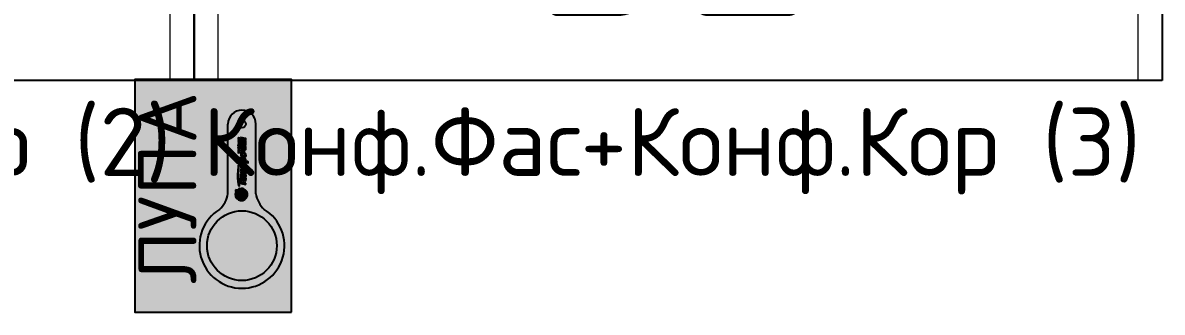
# Model space of a CAD drawing. Extents: x 2032930 to 2119419, y 2254097 to 2318481.
# Drawn here: x 2087953 to 2089425, y 2294540 to 2294914 of the extents above; entities that cross this region are included whole.
import ezdxf
from ezdxf.enums import TextEntityAlignment as Align

# ---------------------------------------------------------------- set-up
doc = ezdxf.new("R2010")
doc.units = 0
doc.header["$LTSCALE"] = 50
doc.layers.get('0').update_dxf_attribs({"linetype": 'CONTINUOUS'})
for name, color, linetype in [('ТО_ТП', 6, 'CONTINUOUS'), ('ТО_ТП_JDA', 6, 'CONTINUOUS'), ('ТО_ТП_ТЕКСТ JDA', 7, 'CONTINUOUS'), ('ТОВАРНЫЕ ГРУППЫ JDA', 7, 'CONTINUOUS')]:
    doc.layers.add(name, color=color, linetype=linetype)
doc.styles.get("Standard").update_dxf_attribs({"font": 'isocpeur.ttf'})

# ---------------------------------------------------------------- blocks, each defined once
blk = doc.blocks.new('*U393')
at = {"layer": 'ТОВАРНЫЕ ГРУППЫ JDA', "insert": (0, 0), "char_height": 88, "width": 1239.187470745877, "attachment_point": 1}
blk.add_mtext('Конф.Фас+Конф.Кор (2)', dxfattribs=at)
blk = doc.blocks.new('*U394')
at = {"layer": 'ТОВАРНЫЕ ГРУППЫ JDA', "insert": (0, 0), "char_height": 88, "width": 1239.187470745877, "attachment_point": 1}
blk.add_mtext('Конф.Фас+Конф.Кор (3)', dxfattribs=at)
blk = doc.blocks.new('ЛУПА')
at = {"layer": 'ТО_ТП'}
h = blk.add_hatch(color=2, dxfattribs=at)
h.paths.add_polyline_path([(-202.2091644627508, 0), (-202.2091644627508, -300.4154220519122), (0, -300.4154220519122), (0, 0)])
edge = h.paths.add_edge_path(flags=16)
edge.add_arc((-63.88831451442093, -57.5520250396803), 18, 0, 180, ccw=False)
edge.add_line((-45.88831451442093, -57.5520250396803), (-45.88831451442093, -147.4479473382235))
edge.add_arc((-11.27689116029069, -141.9774024721701), 35.04108285611422, 188.9816441439667, 227.2648059419646)
edge.add_arc((-63.88831451442093, -214.5520250394475), 54.99999999987705, 121.6158226439311, 418.384177356339, ccw=False)
edge.add_arc((-116.499737868784, -141.9774024719372), 35.04108285645766, 312.7351940575188, 351.0183558555286)
edge.add_line((-81.88831451442093, -147.4479473382235), (-81.88831451442093, -57.5520250396803))
edge = h.paths.add_edge_path(flags=0)
edge.add_arc((-63.88831451442093, -57.5520250396803), 5, 90, 450)
edge = h.paths.add_edge_path(flags=0)
edge.add_arc((-63.88831451442093, -214.5520250394475), 45, 90, 450)
h = blk.add_hatch(color=1, dxfattribs=at)
h.paths.add_polyline_path([(-81.88831451442093, -57.5520250396803), (-81.88831451442093, -147.4479473382235, -0.1686129979368179), (-92.72047482407652, -167.7150040850975, 3.532063496501351), (-35.05615420499817, -167.7150040850975, -0.1686129979357781), (-45.88831451442093, -147.4479473382235), (-45.88831451442093, -57.5520250396803, 1)])
h.paths.add_polyline_path([(-63.88831451442093, -169.5520250394475, -1), (-63.88831451442093, -259.5520250394475, -1)], flags=16)
h.paths.add_polyline_path([(-63.88831451442093, -52.5520250396803, -1), (-63.88831451442093, -62.5520250396803, -1)], flags=16)
for color, points in [(62, [(-68.35393911880674, -80.2769482732017, 0.7543305248248445), (-68.13207119435071, -81.22272137120336), (-67.49063409357449, -81.2227213712035, 0.7543305248157236), (-67.26876616910275, -80.27694827320911, 0.9282670544194712), (-67.39823395704501, -80.47824438169074, -0.6380794196272976), (-67.49063409357449, -80.98272137118954), (-68.13207119434838, -80.9827213711894, -0.6380794196390399), (-68.2244713308697, -80.47824438168507, 0.9282670543472634)]), (62, [(-68.13996027739486, -76.48062760716347), (-67.12051556049788, -76.21987087182016, 0.7400395480354566), (-67.12951572929043, -75.91436568403893), (-68.13996027739545, -75.65591103981772), (-67.0991925554321, -75.38970024002482, 0.9618418314798913), (-67.15606930046866, -75.15652172731016), (-68.4927773108217, -75.49842905304307, 0.7358696282567022), (-68.50106784304371, -75.81127244851567), (-67.49632253471296, -76.06826932349067), (-68.49277731081122, -76.3231456203862, 0.7358696282763503), (-68.50106784304488, -76.63598901586097), (-67.15606930046576, -76.98001691967175, 0.9618418314785855), (-67.09919255543383, -76.74683840695579)]), (62, [(-68.61207119437285, -85.58775358873797, 0.4142135623730951), (-68.49207119436585, -85.70775358874496), (-67.1320711942867, -85.70775358874481, 0.4142135623730951), (-67.01207119427971, -85.58775358873783), (-67.01207119427971, -84.86775358869592, 1), (-67.25207119429368, -84.86775358869592), (-67.25207119429368, -85.40375358872726, -0.4142135623720295), (-67.31607119429741, -85.4677535887307), (-67.62807119431557, -85.46775358873084, -0.4142135623714968), (-67.69207119431928, -85.40375358872726), (-67.69207119431928, -84.86775358869606, 1), (-67.93207119433326, -84.86775358869606), (-67.93207119433326, -85.40375358872726, -0.4142135623725623), (-67.99607119433699, -85.46775358873084), (-68.30807119435515, -85.4677535887307, -0.4142135623709639), (-68.37207119435887, -85.40375358872726), (-68.37207119435887, -84.86775358869606, 1), (-68.61207119437285, -84.86775358869606)]), (62, [(-68.49207119436585, -89.94570513859333, 1), (-68.49207119436585, -90.18570513860729), (-67.1320711942867, -90.18570513860715, 1), (-67.13207119428786, -89.94570513859318), (-67.99758339613152, -89.4657051385651), (-67.1320711942867, -89.46570513856524, 1), (-67.1320711942867, -89.22570513855126), (-68.49207119436585, -89.22570513855142, 1), (-68.49207119436585, -89.46570513856538), (-67.62655899252277, -89.94570513859318)]), (62, [(-67.13207119428844, -91.46822124732206), (-68.4920711943676, -91.46822124732206, 1), (-68.4920711943676, -91.70822124733604), (-67.86115276428464, -91.70822124733604), (-67.86115276428464, -92.18822124736397), (-68.4920711943676, -92.18822124736397, 1), (-68.4920711943676, -92.42822124737795), (-67.13207119428844, -92.42822124737795, 1), (-67.13207119428844, -92.18822124736397), (-67.62115276427066, -92.18822124736397), (-67.62115276427066, -91.70822124733604), (-67.13207119428844, -91.70822124733604, 1)]), (62, [(-68.54821621773765, -94.44688618570028, 1), (-68.43592316483031, -94.65899528563575), (-67.81206969124382, -94.32871991726671), (-67.18821621765731, -94.65899528563604, 1), (-67.07592316475115, -94.44688618570056), (-68.43592316483031, -93.72688618565822, 1), (-68.54821621773765, -93.9389952855934), (-68.0685414787475, -94.19294073564684)]), (82, [(-71.33097773599556, -143.3706739891911, 0.1396821597074449), (-68.9100613026548, -150.0521880853632, 0.1023829864890439)]), (62, [(-71.33097773599556, -143.3706739891986, -0.1023829864890017), (-68.9100613026548, -150.0521880853632, 0.5314563503579949)])]:
    blk.add_hatch(color=color, dxfattribs=at).paths.add_polyline_path(points)
h = blk.add_hatch(color=62, dxfattribs=at)
h.paths.add_polyline_path([(-68.51842918426053, -78.37329031835506, 0.7378426290804346), (-68.51449644093898, -78.632554207509), (-67.15606930047038, -78.98001691978739, 0.9618418315024243), (-67.09919255543743, -78.74683840707159), (-67.33697842898138, -78.68601679794605), (-67.33697842897615, -78.3188217986177), (-67.09919255542907, -78.25800018949168, 0.9618418314718788), (-67.15606930047153, -78.02482167677852)])
h.paths.add_polyline_path([(-67.5769784289907, -78.38020974388738), (-67.57697842899478, -78.62462885267712), (-68.05476430255163, -78.50241929828276)], flags=16)
h = blk.add_hatch(color=62, dxfattribs=at)
h.paths.add_polyline_path([(-67.65207119431871, -82.98523747994636, 1), (-68.61207119437458, -82.98523747994636), (-68.61207119437458, -83.34523747996732, 0.4142135623731285), (-68.49207119436758, -83.4652374799743), (-67.13207119428844, -83.46523747997416, 1), (-67.13207119428844, -83.22523747996019), (-67.65207119431871, -83.22523747996048)])
h.paths.add_polyline_path([(-67.88671585527307, -82.9852374799464), (-67.88671585527248, -83.16659281901636, -0.4142135623757588), (-67.9507158552768, -83.23059281902009), (-68.3134265334165, -83.23059281902023, -0.4142135623730951), (-68.37742653342022, -83.1665928190165), (-68.37742653342022, -82.98523747994636, -1)], flags=16)
h = blk.add_hatch(color=62, dxfattribs=at)
h.paths.add_polyline_path([(-68.61207119437285, -87.83026969750848, 0.4142135623730951), (-68.49207119436585, -87.95026969751547), (-67.1320711942867, -87.95026969751532, 0.4142135623730951), (-67.01207119427971, -87.83026969750833), (-67.01207119427971, -87.2664743572376, 0.4142135623729423), (-67.28827585405787, -86.99026969745972), (-67.54446626803546, -86.99026969745988, 0.38371604688822), (-67.84278207627474, -87.26647435723716, 0.1697920497839311), (-68.08827585410444, -87.15071975673752), (-68.33586653459527, -87.15071975673766, 0.4142135623723252), (-68.61207119437285, -87.42692441651495)])
h.paths.add_polyline_path([(-67.68407119431882, -87.71026969750135), (-67.68407119431882, -87.390269697483, -0.3402469509963974), (-67.45983808703663, -87.2302696974737, -0.3574118915293276), (-67.25207119429368, -87.390269697483), (-67.25207119429368, -87.71026969750135)], flags=16)
h.paths.add_polyline_path([(-68.37207119435887, -87.7102696975015), (-68.37207119435887, -87.55026969749261, -0.3571602945767648), (-68.16407119435026, -87.39026969748286, -0.3249358519015124), (-67.9240711943328, -87.55026969749218), (-67.9240711943328, -87.71026969750135)], flags=16)
at = {"layer": 'ТО_ТП', "true_color": 0xf5fef1}
h = blk.add_hatch(color=7, dxfattribs=at)
h.paths.add_polyline_path([(-61.44615948955177, -81.90460633319366), (-60.29416174080803, -81.95397766528274), (-59.37256354181329, -81.78940655831917), (-58.86239311022684, -81.37797879091086), (-58.63199356047844, -80.67032303096842), (-58.8788502209232, -79.83101038545514), (-59.2079924348503, -79.287925732476), (-59.89919108409667, -78.81066952228196), (-60.83724639378721, -77.93844265537612), (-60.93598905796534, -77.57742639985923), (-59.0927926599758, -77.90552843398356), (-58.84593599953106, -77.87261421259055), (-58.86239311022684, -76.40533467255969), (-59.37256354181329, -76.22430645489979), (-65.33003761388827, -74.97356604197817), (-65.51106583154818, -75.02293737406725), (-65.49460872085125, -76.47283952739105), (-65.14085638280318, -76.75261040922894), (-65.48566638895252, -77.10715067261947), (-65.59335138502938, -78.6954697474076), (-65.46169449945853, -79.25501151108298), (-64.86923851439029, -79.89683882824016), (-64.04638297957308, -80.55512325609382), (-63.10832766988256, -81.18049346255471), (-62.31838635645748, -81.60837834065954)])
h.paths.add_polyline_path([(-61.98924414253095, -80.19047013271395), (-62.96021367361519, -79.63352505709915), (-63.76661209773562, -79.13981173620866), (-64.42489652558929, -78.44861308696272), (-64.3755251935008, -77.04975867777364), (-64.16158275444819, -76.98393023498852), (-63.30581299823822, -77.26370111682596), (-62.12090102810235, -77.88907132328694), (-61.21575993980333, -78.67901263671155), (-60.67267528682423, -79.10689751481624), (-60.47051592275961, -80.04676368597652), (-60.95244616866228, -80.25629857549923)], flags=16)
for points in [[(-59.15862110276124, -88.08020930376703), (-58.82947888883412, -87.98146663958906), (-58.81302177813777, -86.64844067318539), (-59.05987843858311, -86.20409868438438), (-59.80044841991851, -86.18764157368801), (-61.14993149701741, -86.08889890951002), (-61.97278703183518, -85.75975669558333), (-61.31450260398153, -85.15084359981861), (-58.96113577440497, -84.49255917196524), (-58.79656466744142, -84.14695984734222), (-58.81302177813777, -82.53416299910094), (-59.19153532415396, -82.32022056004863), (-59.78399130922161, -82.48479166701188), (-60.34353307289772, -82.83039099163524), (-61.80821592487209, -83.5545038622738), (-62.53723705659519, -83.98797588654244), (-63.25644166614919, -83.30764720182897), (-64.16158275444816, -82.13919234238902), (-64.91860984647937, -81.51382213592808), (-65.31358050319191, -80.97073748294889), (-65.42878027806583, -80.9542803722524), (-65.52752294224396, -81.29987969687572), (-65.52752294224396, -82.30376344935226), (-65.51106583154818, -82.84684810233142), (-65.41232316737005, -83.06079054138375), (-64.81986718230128, -83.55450386227375), (-64.16158275444819, -84.06467429386043), (-63.00283690173691, -85.24411203679833), (-63.07541344848927, -85.47998581374543), (-63.43746988380909, -85.44707159235288), (-64.30969675071475, -85.24958626399678), (-64.9350669571763, -85.16730071051498), (-65.46169449945855, -85.01918671424806), (-65.59335138502938, -85.16730071051497), (-65.57689427433303, -86.54969800900724), (-65.46169449945853, -86.8294688908453)], [(-62.05507258531696, -93.93471480599182), (-61.47907371094509, -93.93471480599183), (-60.93598905796534, -93.65494392415391), (-60.70558950821695, -93.35871593161995), (-60.62330395473516, -92.73334572515915), (-60.73850372960965, -92.24418453287711), (-61.27465185621114, -91.38337169486664), (-61.9574416623119, -90.61793575968872), (-62.40737971388444, -90.18704569583481), (-59.2079924348503, -90.69721612742141), (-58.9446786637092, -90.63138768463584), (-58.96113577440497, -88.91984817221673), (-59.1750782134576, -88.62362017968263), (-65.33003761388828, -87.73493620208042), (-65.57689427433303, -87.91596441973991), (-65.4781516101549, -89.49584704658845), (-65.0667238427464, -89.59458971076653), (-64.06284009027004, -89.87436059260435), (-63.35518433032732, -90.5161879097615), (-62.56185478823008, -91.45375918678545), (-62.68044279177731, -92.04669920452099), (-63.12478478057894, -92.16189897939533), (-63.79952631912892, -92.04669920452099), (-64.54009630046377, -91.83275676546864), (-65.3958660566731, -91.70109987989781), (-65.57689427433303, -91.88212809755773), (-65.52752294224396, -93.14477349256761), (-65.4781516101549, -93.29288748883467)], [(-67.93568916234653, -137.72180715487), (-66.85680903484696, -137.7218071548698), (-66.95929157282458, -137.0955249783432), (-67.25551956535783, -135.1206716947815), (-67.33780511883903, -133.8534741711633), (-58.66490778186941, -135.6637563477605), (-58.66490778186999, -133.7128158825042), (-67.55174755789166, -132.0925633266549), (-67.93914007280779, -129.55299017332), (-59.70170575571945, -131.0557653527848), (-58.63199356047669, -131.2474928929427), (-58.66490778186999, -129.3935971724555), (-68.0833589904249, -127.8204053222356), (-68.1947331085091, -126.0857179224939), (-68.11128932156834, -121.3296129312384), (-68.02900376808655, -117.8900767957156), (-67.73277577555214, -113.6276851253636), (-67.39200920840842, -110.6096237512794), (-68.54400695715216, -110.4615097550122), (-68.73811676818994, -111.9900617242951), (-69.36202973448904, -118.1204763454619), (-69.54305795214896, -122.7942957832209), (-69.54305795214896, -126.8592021252206), (-69.13163018474123, -131.5330215629793), (-68.29231753922767, -136.3220407756141)], [(-68.26418836606614, -108.2851429354362), (-68.4040976616106, -109.3733263452243), (-67.29702470487801, -109.5156642968043), (-67.2020402013464, -108.4217048423289)], [(-68.12427907052154, -107.1969595256484), (-67.10705569781364, -107.3277453878539), (-67.01207119428146, -106.2337859333781), (-67.9843697749777, -106.1087761158601)], [(-65.46169449945853, -120.9713784540392), (-59.15862110276124, -122.3537757525315), (-58.71427911395964, -122.2714901990497), (-58.68136489256693, -120.7409789042902), (-58.99404999579769, -120.4612080224526), (-60.16250485523778, -120.378922468971), (-61.6271877072117, -119.835837815992), (-62.68044279177732, -119.276296052316), (-63.42101277311274, -118.4369834068031), (-63.71724076564657, -117.509441643106), (-61.74238748208562, -117.7094535111176), (-59.04342132788617, -118.6015545137663), (-58.74719333535293, -118.4698976281958), (-58.78010755674507, -117.3238434441538), (-59.19153532415396, -117.0769867837089), (-61.57781637512264, -116.4136459330315), (-62.77918545595546, -115.6287610424309), (-63.71462767719175, -114.3227057327183), (-63.66525634510268, -113.9112779653101), (-62.8588579209824, -113.9112779653101), (-58.99404999579769, -114.5860195038597), (-58.78010755674507, -114.4708197289855), (-58.81302177813777, -113.3576797663364), (-59.35610643111693, -113.1272802165878), (-64.4907249683747, -112.2056820175926), (-65.42878027806583, -112.5841955636087), (-65.49460872085125, -113.5821357513832), (-64.85278140369455, -114.4049912862), (-63.18611147390739, -116.3376090479911), (-65.08318095344293, -116.1718456954105), (-65.44523738876218, -116.4351594665517), (-65.49460872085125, -117.4061289976355), (-65.31358050319191, -117.7128705361643), (-64.8692385143903, -118.2724122998396), (-64.01346875818098, -119.1940104988347), (-63.47038410520123, -119.5725240448503), (-63.50329832659452, -119.7864664839026), (-65.4781516101549, -119.2433818309236)]]:
    blk.add_hatch(color=7, dxfattribs=at).paths.add_polyline_path(points)
h = blk.add_hatch(color=7, dxfattribs=at)
h.paths.add_polyline_path([(-65.44523738876218, -105.9822719284084), (-56.11405562393833, -107.8090112157019), (-55.88365607418993, -107.6773543301312), (-55.90011318488629, -106.3936996958169), (-56.17988406672376, -106.0645574818898), (-57.34833892616386, -105.8999863749267), (-57.85850935775031, -105.6037583823924), (-58.73073622465599, -105.6202154930886), (-58.66490778187115, -104.599874629916), (-58.63199356047844, -103.7441048737062), (-59.38902065250964, -102.5098215714809), (-60.47518995846798, -101.4071951548262), (-61.594273485819, -100.8147391697581), (-62.8779281201336, -100.4691398451348), (-64.22741119723301, -100.2551974060824), (-65.16546650692472, -100.5349682879203), (-65.54398005294031, -100.8805676125434), (-65.49460872085125, -101.7527944794494), (-65.3629518352804, -102.6579355677481), (-64.81986718230124, -103.3985055490831), (-63.91472609400284, -103.9251330913659), (-63.33872721963097, -104.4188464122561), (-63.30581299823825, -104.7315315154866), (-65.41232316737005, -104.3036466373817)])
h.paths.add_polyline_path([(-62.99312789500748, -103.6618193202246), (-63.42101277311274, -103.3820484383867), (-63.86535476191377, -102.9706206709782), (-63.79952631912893, -102.3287933538211), (-63.58558388007631, -102.0325653612871), (-61.77530170347891, -102.3617075752138), (-61.23221705049974, -102.6908497891405), (-60.14604774454143, -103.5959908774392), (-59.98147663757787, -104.3859321908637), (-60.06376219105965, -105.4062730540363), (-60.49164706916432, -105.3733588326437)], flags=16)
h = blk.add_hatch(color=7, dxfattribs=at)
h.paths.add_polyline_path([(-61.89050147835282, -100.3509682397572), (-60.11313352314873, -100.4167966825426), (-59.52067753808049, -100.1041115793122), (-58.84593599953106, -99.39645581936958), (-58.54970800699666, -98.47485762037482), (-58.64845067117479, -96.66457544377758), (-59.61942020225862, -95.51257769503383), (-61.26513127189247, -94.50869394255699), (-62.25255791367263, -94.16309461793396), (-63.86535476191378, -94.04789484305962), (-64.6717531860346, -94.37703705698644), (-65.31358050319191, -95.11760703832158), (-65.4781516101549, -95.72652013408631), (-65.4781516101549, -97.07600321118618), (-65.28066628179863, -98.16217251714436), (-64.73758162882004, -98.67234294873094), (-64.45781074698199, -99.08377071613911), (-62.77918545595546, -100.1863971327939)])
h.paths.add_polyline_path([(-62.66398568108154, -98.45840050967847), (-63.84522129271733, -97.79157395472252), (-64.17803986514453, -97.38868831441607), (-64.30969675071479, -96.74686099725892), (-63.9640974260919, -95.9733767945312), (-63.04249922709656, -95.94046257313863), (-61.97278703183517, -96.0721194587092), (-61.13347438632161, -96.40126167263588), (-60.2777046301117, -96.58228989029578), (-60.03084796966694, -97.35577409302364), (-59.98147663757787, -98.35965784550048), (-60.31061885150441, -98.59005739524916), (-61.64364481790809, -98.63942872733794)], flags=16)
h = blk.add_hatch(color=7, dxfattribs=at)
h.paths.add_polyline_path([(-62.43358613133256, -112.0364856977308), (-61.41324526815969, -112.2460688999564), (-60.50810417986068, -112.3283544534381), (-59.89919108409666, -112.2296117892599), (-59.24090665624244, -111.9150763820938), (-58.82947888883413, -111.4710556009594), (-58.6484506711748, -110.0722011917707), (-58.68136489256693, -108.9531176644197), (-58.86239311022684, -108.1796334616917), (-59.29027798833151, -107.6694630301051), (-60.09667641245178, -107.406149258964), (-60.31061885150441, -107.6530059194089), (-60.31061885150441, -107.9656910226394), (-60.08021930175601, -108.5581470077077), (-60.01439085897059, -109.1999743248649), (-60.01439085897059, -110.2471819543546), (-60.75851913450983, -110.9913102298943), (-61.7357136307445, -110.9641659383325), (-61.61073059651594, -110.214267732962), (-61.61073059651594, -109.2987169890429), (-61.79175881417527, -108.7227181146709), (-61.92341569974612, -108.1302621296029), (-62.48295746342104, -107.5542632552308), (-62.96021367361537, -107.1757497092153), (-63.6678694335575, -106.8301503845918), (-64.29323964001844, -106.6984934990213), (-64.85278140369452, -106.8630646059848), (-65.33003761388828, -107.0770070450373), (-65.49460872085125, -107.5378061445346), (-65.56043716363668, -108.0644336868174), (-65.52752294224396, -108.7391752253674), (-65.49460872085125, -109.2987169890429), (-65.37940894597676, -109.7759731992365), (-65.0502667320506, -110.2532294094297), (-64.68821029673099, -110.7798569517134), (-64.22741119723301, -111.2735702726035), (-63.45392699450488, -111.6191695972264)])
h.paths.add_polyline_path([(-64.16158275444818, -109.6443163136659), (-64.34261097210751, -108.9695747751162), (-64.19449697584031, -108.4100330114404), (-63.8159834298247, -108.196090572388), (-62.9587033691528, -108.6938660914879), (-62.77918545595545, -109.6114020922734), (-62.76272834525967, -110.2800961757473), (-62.82855678804452, -110.6915239431558), (-63.68432654425444, -110.3788388399255)], flags=16)
h = blk.add_hatch(color=7, dxfattribs=at)
h.paths.add_polyline_path([(-65.3629518352804, -125.8262261094591), (-64.90215273578302, -126.6984529763649), (-64.35906808280444, -127.3073660721295), (-63.73369787634292, -127.7517080609305), (-62.94375656291901, -127.7517080609305), (-62.46650035272528, -127.6035940646632), (-62.10444391740545, -127.142794965166), (-61.85758725696069, -126.4845105373125), (-59.37256354181329, -128.8214202561925), (-58.9446786637092, -128.9695342524594), (-58.66490778187116, -128.7391347027107), (-58.61553644978208, -127.6694225074488), (-58.78010755674507, -127.3731945149145), (-61.57781637512264, -125.2337701243907), (-61.8082159248722, -124.8223423569821), (-61.594273485819, -124.624857028626), (-59.48776331668778, -125.1843987923019), (-58.91176444231591, -125.2502272350869), (-58.68136489256693, -125.1514845709089), (-58.66490778187115, -123.5880590547569), (-58.79656466744142, -123.3741166157044), (-65.42878027806583, -122.3866899739241), (-65.46169449945853, -124.9869134639458)])
h.paths.add_polyline_path([(-64.34261097210751, -125.3654270099613), (-64.30969675071479, -124.3121719253955), (-64.30969675071479, -124.1640579291288), (-62.56524301690341, -124.4602859216629), (-62.58170012759918, -125.7110263345847), (-62.87792812013359, -126.171825434082), (-63.7007836549508, -126.0566256592076)], flags=16)
h = blk.add_hatch(color=7, dxfattribs=at)
h.paths.add_polyline_path([(-71.76730017362513, -145.2831314023194, 10.87382006872914), (-70.15381026971912, -142.9022749533666, -0.05710964324362305), (-69.16101462671185, -143.5451251927485, -0.8140006870916848), (-58.31721453612962, -150.8296341138596, 0.1014643625246184), (-59.24928786553094, -146.8962779482864, 0.1702850195627818), (-61.28700040594326, -144.808821499044, 0.1005074144672512), (-62.23992052644434, -144.4713441610739, 0.06194850227914325), (-63.36452887170366, -144.4750428919004, 0.137498840510273), (-64.614613324331, -145.0946640667363, 0.1715741327951714), (-65.56870253267523, -146.8255883105494, 0.1072389763015037), (-65.32299631932577, -149.2514574981261, -0.4149095950630466), (-65.41794665655121, -149.4015836801747), (-66.4630592911574, -149.2496174741487, 0.3232281245984274), (-66.6336222856684, -149.3415332074175), (-67.60585147641368, -150.8782248064307, 0.5598827231635778), (-67.55946590186272, -151.0361575497944), (-63.43706470296893, -151.8384318664322, 0.6675029346326135), (-63.28950253962365, -151.6084385556588, -0.06001301420662566), (-63.91919679855404, -149.94127410195, -0.175401612345865), (-63.63698639303038, -148.1286520534146, -0.1846378475536078), (-62.96493411296048, -147.5062402278606, -0.2561324745579007), (-61.68536730099877, -147.6574228525172, -0.1844131885589555), (-60.48488834415446, -149.210019867378, -0.1202650861244934), (-60.42013447985286, -152.1783175423712, 0.3823767515426836), (-60.28533613224049, -152.3314462480167), (-59.39582591183251, -152.6127431309604, -0.745905307821581), (-71.11425298927469, -147.4941433058314, 0.07564051440422523), (-68.92162004156795, -151.3562454663096, 0.6549657993456718), (-72.08782742473996, -142.3746199947994, 0.04967610491222686)])
h.paths.add_polyline_path([(-71.33097773598158, -143.3706739892009, -0.5314563503568764), (-68.91006130265131, -150.0521880853553, -0.1396821597072002)], flags=16)
at = {"layer": 'ТО_ТП'}
h = blk.add_hatch(color=1, dxfattribs=at)
edge = h.paths.add_edge_path(flags=16)
edge.add_arc((-67.33687740630587, -143.7700503411966), 0.5609852710581343, 90, 450)
edge = h.paths.add_edge_path()
edge.add_arc((-64.49397091589636, -148.3110670942554), 6.670494674850524, 172.96542638026, 319.8432376095085)
edge.add_arc((-57.32630815395503, -142.2197706688562), 14.76233143834487, 200.9336061268995, 218.2361864349368)
edge.add_arc((-72.46233968833054, -147.5555325471581), 5.194431086343055, 312.9717454211574, 445.8654555308303)
edge.add_arc((-64.49397091589636, -148.3110670942554), 6.670494674850524, 337.8168642499261, 494.3993162345068)
edge.add_arc((-68.37494945985847, -151.1358664298698), 10.06239583932827, 361.7439712291594, 384.9185796609078)
edge.add_arc((-63.24392924160464, -148.7574221247138), 4.406928337161509, 384.9812918869309, 423.636957155921)
edge.add_arc((-62.59441465821758, -146.9864121378449), 2.539927758271817, 419.0196107136991, 441.9771168951318)
edge.add_arc((-62.78735534639156, -148.9942573456753), 4.55592236078829, 443.0987242212741, 457.2781552509315)
edge.add_arc((-62.88427694187442, -147.0147821781591), 2.584747097545832, 100.70791123759, 132.0239564711456)
edge.add_arc((-62.64378041751159, -147.3094015973933), 2.964666031159122, 131.6649898966444, 170.6077111366486)
edge.add_arc((-59.85559834797285, -147.4723095936251), 5.749591971893543, 173.5416314707027, 198.0254243906317)
edge.add_arc((-65.44535645413504, -149.2791580791852), 0.1254564656809087, 282.6198040358448, 372.755928409382)
edge.add_line((-66.45866461511004, -149.2502564887617), (-65.41794665654714, -149.4015836801755))
edge.add_arc((-66.48467622753408, -149.4137141812379), 0.1655144139215828, 440.9581311145103, 514.1446376894123)
edge.add_line((-67.60585147637875, -150.8782248063726), (-66.63362228566723, -149.3415332074133))
edge.add_arc((-67.53424418514537, -150.9429716151736), 0.09653886991985808, 137.8803351374146, 254.8551783161098)
edge.add_line((-67.55946590177425, -151.0361575498119), (-63.43706470309525, -151.8384318664079))
edge.add_arc((-63.41104275688704, -151.692793270446), 0.147945065206164, 259.8695890350171, 394.7624946256495)
edge.add_arc((-56.68435040003562, -148.1611466843661), 7.450627895218344, 193.8229919843247, 207.5604853688491)
edge.add_arc((-61.27404475088057, -149.4248226604478), 2.695097669240771, 151.2534214747145, 191.0477051215616)
edge.add_arc((-62.48694364141673, -148.6963846462483), 1.28254381114527, 111.88157486621, 153.7261896943)
edge.add_arc((-62.46303293325648, -148.7488275564458), 1.340122406106899, 414.5287426725089, 471.994581400685)
edge.add_arc((-63.11832832106157, -150.0058063183185), 2.751051105934837, 376.8139762214374, 418.6088594106461)
edge.add_arc((-66.53358869942022, -150.8268283288715), 6.261057865003962, 347.5342266009612, 374.9652092080835)
edge.add_arc((-60.26725713965076, -152.1796359408926), 0.1528830249652313, 179.505899316941, 263.2086671746376)
edge.add_line((-60.28533613224224, -152.3314462480167), (-59.39582591183427, -152.6127431309604))
h = blk.add_hatch(color=1, dxfattribs=at)
h.paths.add_polyline_path([(-67.54581012646378, -151.0388151460204, -0.6082411680307636), (-67.60585147637758, -150.8782248063726), (-66.63362228566606, -149.3415332074133, -0.3306530655898451), (-66.45866461510887, -149.2502564887617), (-65.4179466565454, -149.4015836801755, 0.4149095948996059), (-65.32299631930888, -149.2514574981843, -0.1072389763061933), (-65.5687025326636, -146.8255883105093, -0.1715741328108867), (-64.61461332416162, -145.0946640665858, -0.1374988404909168), (-63.36452887167572, -144.4750428919014, -0.06194850228811249), (-62.23992052625807, -144.4713441610971, -0.100507414456867), (-61.28700040586642, -144.8088214990881, -0.1702850199941772), (-59.24928786237201, -146.8962779550662, -0.101464362336813), (-58.31721453612496, -150.8296341138572, 0.8140006870912707), (-69.16101462670429, -143.5451251927487, -0.4534486311540493), (-68.92162004156505, -151.356245466309, -0.07564051440433955), (-71.11425298927935, -147.4941433058243, 0.7459053078218022), (-59.39582591183251, -152.6127431309604), (-60.28533613224049, -152.3314462480167, -0.382376751535655), (-60.42013447985578, -152.1783175423721, 0.120265086125997), (-60.48488834416261, -149.2100198673498, 0.1844131885465103), (-61.68536730092485, -147.6574228525715, 0.2561324745608564), (-62.9649341128883, -147.5062402278277, 0.184637847573627), (-63.63698639304086, -148.1286520534314, 0.1754016123355465), (-63.91919679856336, -149.9412741018628, 0.06001301420990026), (-63.28950253961317, -151.6084385556674, -0.6786927469365975), (-63.44153782482667, -151.8375613371958)])
h.paths.add_polyline_path([(-67.33687740630471, -144.331035612251, -1), (-67.33687740630471, -143.2090650701348, -1)], flags=16)
h.paths.add_polyline_path([(-66.97377511382803, -143.493566520325), (-67.29032632576943, -143.7937836714181), (-67.29032632577699, -143.5725961656906, 0.4561149821796093), (-67.7484450380801, -143.5754148071074), (-67.7484450380801, -143.9604103399778), (-66.92208872653195, -143.9604103399778, -3.609592920505249)], flags=0)
h.paths.add_polyline_path([(-66.88971397014917, -143.8613270598483), (-67.2177217998862, -143.8613270598483), (-66.92135593283572, -143.5812952536164, -0.1582385216500455)], flags=0)
h.paths.add_polyline_path([(-67.37624859818142, -143.8613270598557), (-67.66781507961686, -143.8613270598557), (-67.66781507960928, -143.633297285795, -0.406433793227474), (-67.37624859818142, -143.6226668104893)], flags=0)
h = blk.add_hatch(color=255, dxfattribs=at)
h.paths.add_polyline_path([(-67.33687740630471, -144.331035612251, 1), (-67.33687740630471, -143.2090650701348, 1)])
h.paths.add_polyline_path([(-67.66781507961686, -143.8613270598557), (-67.66781507960928, -143.633297285795, -0.406433793227474), (-67.37624859818142, -143.6226668104893), (-67.37624859818142, -143.8613270598557)], flags=16)
h.paths.add_polyline_path([(-66.92208872653195, -143.9604103399778, -3.609592920505249), (-66.97377511382803, -143.493566520325), (-67.29032632576943, -143.7937836714181), (-67.29032632577699, -143.5725961656906, 0.4561149821796093), (-67.7484450380801, -143.5754148071074), (-67.7484450380801, -143.9604103399778)], flags=16)
h.paths.add_polyline_path([(-67.2177217998862, -143.8613270598483), (-66.92135593283572, -143.5812952536164, -0.1582385216500895), (-66.88971397014917, -143.8613270598483)], flags=16)
at = {"layer": 'ТО_ТП', "true_color": 0xf0ffff}
blk.add_hatch(color=7, dxfattribs=at).paths.add_polyline_path([(-63.88831451442093, -169.5520250394475, 1), (-63.88831451442093, -259.5520250394475, 1)])
at = {"color": 5}
blk.add_lwpolyline([(0, -300.4154220519122), (0, 0), (-202.2091644627508, 0), (-202.2091644627508, -300.4154220519122)], close=True, dxfattribs=at)
at = {"layer": 'ТО_ТП'}
for p, q in [((-81.88831451442093, -147.447943104431), (-81.88831451442093, -57.55202503944747)), ((-45.88831451442093, -147.447943104431), (-45.88831451442093, -57.55202503944747))]:
    blk.add_line(p, q, dxfattribs=at)
at = {"layer": 'ТО_ТП', "color": 62}
for p, q in [((-68.61207119437458, -82.98523747994636), (-68.61207119437458, -83.34523747996732)), ((-68.61207119437458, -85.58775358873797), (-68.61207119437458, -84.86775358869606)), ((-68.61207119437458, -87.83026969750848), (-68.61207119437401, -87.42692441651495)), ((-68.51842918425857, -78.37329031835455), (-67.15606930046924, -78.02482167677793)), ((-68.51449644093925, -78.63255420750895), (-67.15606930048496, -78.98001691978365)), ((-68.50106784304546, -75.81127244851567), (-67.49632253471412, -76.06826932349067)), ((-68.50106784304546, -76.63598901586111), (-67.15606930048496, -76.98001691966724)), ((-68.49277731082344, -75.49842905304337), (-67.15606930046924, -75.15652172731002)), ((-68.49277731081645, -76.32314562038721), (-67.49632253471412, -76.06826932349067)), ((-68.4920711943676, -83.4652374799743), (-67.13207119428844, -83.46523747997416)), ((-68.4920711943676, -85.70775358874496), (-67.13207119428844, -85.70775358874481)), ((-68.4920711943676, -87.95026969751547), (-67.13207119428844, -87.95026969751532)), ((-68.37742653342022, -82.98523747994636), (-68.37742653342022, -83.1665928190165)), ((-68.37207119436061, -84.86775358869606), (-68.37207119436003, -85.40375358872726)), ((-68.37207119436003, -87.7102696975015), (-68.37207119436003, -87.55026969749261)), ((-68.37207119436003, -87.71026969750135), (-67.92407119433396, -87.71026969750135)), ((-68.33586653459642, -87.15071975673766), (-68.0882758541056, -87.15071975673752)), ((-68.3134265334165, -83.23059281902023), (-67.9507158552768, -83.23059281902009)), ((-68.3080711943569, -85.4677535887307), (-67.99607119433873, -85.46775358873084)), ((-68.1399602773966, -75.65591103981772), (-67.09919255543035, -75.3897002400241)), ((-68.1399602773966, -75.65591103981772), (-67.1295157292881, -75.91436568403995)), ((-68.1399602773966, -76.48062760716347), (-67.12051556049904, -76.21987087182016)), ((-68.1399602773966, -76.48062760716347), (-67.09919255543733, -76.7468384069552)), ((-68.13207119434955, -80.9827213711894), (-67.49063409357623, -80.98272137118954)), ((-68.13207119434955, -81.22272137120336), (-67.49063409357623, -81.2227213712035)), ((-68.05476430255163, -78.50241929828276), (-67.5769784289907, -78.38020974388752)), ((-68.05476430255163, -78.50241929828276), (-67.57697842899478, -78.62462885267712)), ((-67.93207119433501, -84.86775358869606), (-67.93207119433501, -85.40375358872726)), ((-67.92407119433396, -87.55026969749218), (-67.92407119433396, -87.7102696975015)), ((-67.88671585527307, -82.98523747994636), (-67.88671585527248, -83.16659281901636)), ((-67.69207119432103, -84.86775358869606), (-67.69207119432045, -85.40375358872726)), ((-67.68407119432057, -87.390269697483), (-67.68407119431998, -87.71026969750135)), ((-67.68407119431998, -87.71026969750135), (-67.25207119429484, -87.71026969750135)), ((-67.65207119431871, -82.98523747994636), (-67.65207119431871, -83.22523747996034)), ((-67.65207119431871, -83.22523747996048), (-67.13207119428844, -83.22523747996019)), ((-67.62807119431731, -85.46775358873084), (-67.31607119429916, -85.4677535887307)), ((-67.57697842899478, -78.62462885267712), (-67.5769784289907, -78.38020974388738)), ((-67.53586653455044, -86.99026969745988), (-67.28827585405904, -86.99026969745972)), ((-67.33697842897672, -78.31882179861785), (-67.09919255543035, -78.25800018949201)), ((-67.33697842898138, -78.68601679794621), (-67.33697842897615, -78.31882179861785)), ((-67.33697842898138, -78.68601679794605), (-67.09919255543733, -78.74683840707162)), ((-67.25207119429543, -84.86775358869592), (-67.25207119429543, -85.40375358872726)), ((-67.25207119429543, -87.71026969750135), (-67.25207119429543, -87.390269697483)), ((-67.01207119428145, -85.58775358873783), (-67.01207119428145, -84.86775358869592)), ((-67.01207119428145, -87.83026969750833), (-67.01207119428145, -87.2664743572376)), ((-68.06854147874925, -94.19294073564699), (-68.54872395329468, -94.44715498687728)), ((-68.06854147874867, -94.19294073564699), (-68.54821621773881, -93.9389952855934)), ((-68.4920711943676, -89.22570513855142), (-67.13207119428844, -89.22570513855126)), ((-68.4920711943676, -89.46570513856538), (-67.62655899252394, -89.94570513859333)), ((-68.4920711943676, -89.94570513859333), (-67.62655899252336, -89.94570513859318)), ((-68.4920711943676, -90.18570513860729), (-67.13207119428844, -90.18570513860715)), ((-68.4920711943676, -91.46822124732206), (-67.13207119428844, -91.46822124732206)), ((-68.4920711943676, -91.70822124733604), (-67.86115276428522, -91.70822124733604)), ((-68.4920711943676, -92.18822124736397), (-67.86115276428522, -92.18822124736397)), ((-68.4920711943676, -92.42822124737795), (-67.13207119428844, -92.42822124737795)), ((-67.07337404183811, -94.44823572136097), (-68.43592316483148, -93.72688618565822)), ((-67.81206969124557, -94.32871991726671), (-68.43592316483148, -94.65899528563575)), ((-67.99758339613268, -89.4657051385651), (-67.13207119428844, -89.46570513856524)), ((-67.99758339613268, -89.46570513856524), (-67.13207119428903, -89.94570513859318)), ((-67.86115276428464, -91.70822124733604), (-67.86115276428464, -92.18822124736397)), ((-67.18566709474544, -94.6603448212963), (-67.81206969124557, -94.32871991726671)), ((-67.62115276427066, -91.70822124733604), (-67.13207119428844, -91.70822124733604)), ((-67.62115276427066, -91.70822124733604), (-67.62115276427066, -92.18822124736397)), ((-67.62115276427066, -92.18822124736397), (-67.13207119428844, -92.18822124736397))]:
    blk.add_line(p, q, dxfattribs=at)
at = {"layer": 'ТО_ТП', "color": 1}
for p, q in [((-68.73811676819169, -111.9900617243008), (-69.3620297344902, -118.1204763454638)), ((-68.54400695715391, -110.4615097550122), (-68.73811676819169, -111.9900617243008)), ((-67.39200920841017, -110.6096237512794), (-68.54400695715391, -110.4615097550122)), ((-68.40409766161058, -109.373326345224), (-68.26418836606608, -108.2851429354359)), ((-68.40409766161, -109.3733263452243), (-67.29702470487798, -109.5156642968043)), ((-68.2641883660655, -108.2851429354363), (-67.20204020134639, -108.4217048423289)), ((-68.1242790705216, -107.1969595256487), (-67.98436977497768, -106.1087761158599)), ((-68.12427907052101, -107.1969595256484), (-67.10705569781364, -107.3277453878539)), ((-68.02900376808772, -117.8900767957151), (-67.7327757755533, -113.6276851253634)), ((-67.98436977497651, -106.1087761158602), (-67.01207119428146, -106.2337859333781)), ((-67.7327757755533, -113.6276851253634), (-67.39200920841017, -110.6096237512794)), ((-67.29702470487798, -109.515664296804), (-67.20204020134639, -108.4217048423288)), ((-67.10705569781364, -107.3277453878539), (-67.01207119428146, -106.2337859333781)), ((-69.3620297344902, -118.1204763454638), (-69.54305795215012, -122.7942957832238)), ((-69.54305795215012, -122.7942957832238), (-69.54305795215012, -126.8592021252195)), ((-69.54305795215012, -126.8592021252195), (-69.13163018474239, -131.5330215629794)), ((-69.13163018474239, -131.5330215629794), (-68.29231753922883, -136.322040775614)), ((-68.19473310851026, -126.0857179224916), (-68.11128932156892, -121.3296129312496)), ((-68.08335899042665, -127.8204053222355), (-68.19473310851026, -126.0857179224916)), ((-68.11128932156892, -121.3296129312496), (-68.02900376808772, -117.8900767957151)), ((-58.66490778187115, -129.3935971724556), (-68.08335899042723, -127.8204053222355)), ((-67.93914007280895, -129.55299017332), (-59.70170575574041, -131.0557653527857)), ((-67.5517475578934, -132.0925633266551), (-67.93914007280895, -129.5529901733197)), ((-58.66490778187115, -133.7128158825044), (-67.5517475578934, -132.0925633266551)), ((-59.70170575574041, -131.0557653527857), (-58.63199356047844, -131.2474928929427)), ((-58.63199356047844, -131.2474928929427), (-58.66490778187115, -129.3935971724556)), ((-68.29231753922883, -136.322040775614), (-67.93568916234828, -137.72180715487)), ((-67.9356891623477, -137.72180715487), (-66.85680903484813, -137.7218071548699)), ((-67.33780511884078, -133.8534741711633), (-58.66490778187116, -135.6637563477604)), ((-67.25551956535958, -135.120671694781), (-67.33780511884078, -133.8534741711633)), ((-66.95929157282575, -137.0955249783419), (-67.25551956535958, -135.120671694781)), ((-66.85680903484813, -137.7218071548699), (-66.95929157282575, -137.0955249783419)), ((-58.66490778187116, -135.6637563477604), (-58.66490778187115, -133.7128158825044)), ((-67.60585147637875, -150.8782248063726), (-66.63362228566723, -149.3415332074133)), ((-67.55946590177425, -151.0361575498119), (-63.43706470309525, -151.8384318664079)), ((-66.45866461511004, -149.2502564887617), (-65.41794665654714, -149.4015836801755)), ((-60.28533613224224, -152.3314462480167), (-59.39582591183426, -152.6127431309604))]:
    blk.add_line(p, q, dxfattribs=at)
at = {"layer": 'ТО_ТП', "color": 255}
for p, q in [((-67.74844503808127, -143.9604103399778), (-67.74844503808127, -143.5754148071074)), ((-67.74844503808127, -143.9604103399778), (-66.92208872653312, -143.9604103399778)), ((-67.6678150796186, -143.8613270598557), (-67.66781507961103, -143.633297285795)), ((-67.6678150796186, -143.8613270598557), (-67.37624859818257, -143.8613270598557)), ((-67.37624859818257, -143.8613270598557), (-67.37624859818257, -143.6226668104893)), ((-66.97377511382918, -143.493566520325), (-67.29032632577815, -143.7937836714255)), ((-67.2903263257706, -143.7937836714181), (-67.29032632577815, -143.5725961656906)), ((-66.92135593283689, -143.5812952536164), (-67.21772179988737, -143.8613270598483)), ((-67.21772179988737, -143.8613270598483), (-66.88971397015034, -143.8613270598483))]:
    blk.add_line(p, q, dxfattribs=at)
at = {"layer": 'ТО_ТП', "color": 1}
for points in [[(-65.51106583154818, -75.02293737406725), (-65.49460872085125, -76.47283952739105), (-65.14085638280318, -76.75261040922894), (-65.48566638895252, -77.10715067261945), (-65.59335138502938, -78.69546974740761), (-65.46169449945853, -79.25501151108298), (-64.8692385143903, -79.89683882824013), (-64.0463829795731, -80.5551232560938), (-63.10832766988256, -81.18049346255472), (-62.31838635645749, -81.60837834065954), (-61.44615948955179, -81.90460633319366), (-60.29416174080805, -81.95397766528272), (-59.37256354181329, -81.78940655831917), (-58.86239311022684, -81.37797879091084), (-58.63199356047844, -80.67032303096842), (-58.8788502209232, -79.83101038545516), (-59.20799243485031, -79.287925732476), (-59.89919108409667, -78.81066952228196), (-60.83724639378721, -77.93844265537612), (-60.93598905796534, -77.57742639985923), (-59.09279265997582, -77.90552843398356), (-58.84593599953106, -77.87261421259055), (-58.86239311022684, -76.40533467255969), (-59.37256354181329, -76.22430645489978), (-65.33003761388827, -74.97356604197819)], [(-65.46169449945853, -86.8294688908453), (-59.15862110276124, -88.08020930376703), (-58.82947888883412, -87.98146663958904), (-58.81302177813777, -86.64844067318539), (-59.05987843858311, -86.20409868438436), (-59.80044841991854, -86.18764157368801), (-61.14993149701739, -86.08889890951002), (-61.97278703183518, -85.75975669558335), (-61.31450260398152, -85.15084359981861), (-58.96113577440497, -84.49255917196525), (-58.79656466744142, -84.14695984734222), (-58.81302177813777, -82.53416299910094), (-59.19153532415395, -82.32022056004861), (-59.7839913092216, -82.48479166701188), (-60.3435330728977, -82.83039099163521), (-61.8082159248722, -83.55450386227385), (-62.41712902063562, -83.91656029759338), (-62.64752857038518, -83.88364607620052), (-63.25644166614919, -83.30764720182894), (-64.16158275444818, -82.139192342389), (-64.91860984647937, -81.51382213592805), (-65.31358050319191, -80.97073748294889), (-65.42878027806583, -80.95428037225238), (-65.52752294224396, -81.29987969687572), (-65.52752294224396, -82.30376344935226), (-65.51106583154818, -82.84684810233142), (-65.41232316737005, -83.06079054138375), (-64.81986718230124, -83.55450386227385), (-64.16158275444818, -84.06467429386043), (-63.23998455545283, -85.00272960355184), (-63.00958500570443, -85.26604337469296), (-63.07541344848927, -85.47998581374543), (-63.4374698838091, -85.44707159235287), (-64.30969675071479, -85.24958626399675), (-64.93506695717632, -85.16730071051497), (-65.46169449945853, -85.01918671424806), (-65.59335138502938, -85.16730071051497), (-65.57689427433303, -86.54969800900726)], [(-65.4781516101549, -93.29288748883468), (-62.05507258531696, -93.93471480599182), (-61.47907371094509, -93.93471480599182), (-60.93598905796534, -93.65494392415391), (-60.70558950821695, -93.35871593161995), (-60.62330395473516, -92.73334572515915), (-60.73850372960965, -92.24418453287711), (-61.27465185621113, -91.38337169486665), (-61.9574416623119, -90.61793575968869), (-62.40737971388444, -90.18704569583483), (-59.20799243485031, -90.69721612742141), (-58.9446786637092, -90.63138768463584), (-58.96113577440497, -88.91984817221673), (-59.1750782134576, -88.62362017968262), (-65.33003761388827, -87.73493620208042), (-65.57689427433303, -87.9159644197399), (-65.4781516101549, -89.49584704658845), (-65.06672384274658, -89.59458971076644), (-64.06284009027004, -89.87436059260435), (-63.35518433032732, -90.5161879097615), (-62.81209967734816, -91.15801522691865), (-62.59815723829553, -91.63527143711252), (-62.68044279177731, -92.04669920452099), (-63.12478478057892, -92.16189897939533), (-63.79952631912893, -92.04669920452099), (-64.54009630046377, -91.83275676546864), (-65.39586605667311, -91.70109987989781), (-65.57689427433303, -91.88212809755773), (-65.52752294224396, -93.14477349256762)], [(-64.3755251935008, -77.04975867777364), (-64.42489652558929, -78.44861308696272), (-63.76661209773563, -79.13981173620864), (-62.96021367361536, -79.63352505709904), (-61.98924414253095, -80.19047013271395), (-60.95244616866228, -80.25629857549923), (-60.5739326226461, -80.09172746853582), (-60.52456129055703, -79.79549947600171), (-60.67267528682423, -79.10689751481621), (-61.21575993980339, -78.6790126367114), (-62.12090102810238, -77.88907132328691), (-63.30581299823825, -77.26370111682597), (-64.16158275444818, -76.9839302349885)], [(-65.44523738876218, -105.9822719284084), (-56.11405562393833, -107.8090112157019), (-55.88365607418993, -107.6773543301312), (-55.90011318488629, -106.3936996958169), (-56.17988406672375, -106.0645574818898), (-57.34833892616385, -105.8999863749267), (-57.8585093577503, -105.6037583823924), (-58.73073622465599, -105.6202154930886), (-58.66490778187115, -104.599874629916), (-58.63199356047844, -103.7441048737062), (-59.38902065250964, -102.5098215714809), (-60.47518995846796, -101.4071951548262), (-61.594273485819, -100.8147391697581), (-62.87792812013359, -100.4691398451348), (-64.22741119723301, -100.2551974060824), (-65.16546650692472, -100.5349682879203), (-65.54398005294031, -100.8805676125434), (-65.49460872085125, -101.7527944794494), (-65.3629518352804, -102.6579355677481), (-64.81986718230124, -103.3985055490831), (-63.91472609400284, -103.9251330913659), (-63.33872721963097, -104.4188464122561), (-63.30581299823825, -104.7315315154866), (-65.41232316737005, -104.3036466373817)], [(-64.45781074698199, -99.08377071613911), (-62.77918545595545, -100.1863971327939), (-61.89050147835282, -100.3509682397572), (-60.11313352314872, -100.4167966825426), (-59.52067753808049, -100.1041115793122), (-58.84593599953106, -99.39645581936958), (-58.54970800699666, -98.47485762037482), (-58.6484506711748, -96.66457544377758), (-59.61942020225862, -95.51257769503383), (-61.26513127189246, -94.508693942557), (-62.25255791367265, -94.16309461793396), (-63.86535476191376, -94.04789484305962), (-64.67175318603462, -94.37703705698644), (-65.31358050319191, -95.11760703832158), (-65.4781516101549, -95.72652013408631), (-65.4781516101549, -97.07600321118618), (-65.28066628179863, -98.16217251714436), (-64.73758162882004, -98.67234294873094)], [(-63.68432654425444, -97.88240163530645), (-62.66398568108154, -98.45840050967847), (-61.64364481790806, -98.63942872733794), (-60.31061885150441, -98.59005739524916), (-59.98147663757787, -98.35965784550048), (-60.03084796966694, -97.35577409302364), (-60.27770463011169, -96.5822898902958), (-61.13347438632161, -96.40126167263588), (-61.97278703183518, -96.0721194587092), (-63.04249922709656, -95.94046257313865), (-63.9640974260919, -95.97337679453122), (-64.30969675071479, -96.74686099725892), (-64.17803986514453, -97.38868831441607), (-63.86535476191377, -97.7672018604321)], [(-62.99312789500749, -103.6618193202246), (-60.49164706916432, -105.3733588326437), (-60.06376219105965, -105.4062730540363), (-59.98147663757787, -104.3859321908637), (-60.14604774454143, -103.5959908774392), (-61.23221705049975, -102.6908497891405), (-61.77530170347891, -102.3617075752138), (-63.5855838800763, -102.0325653612871), (-63.79952631912893, -102.3287933538211), (-63.86535476191377, -102.9706206709782), (-63.42101277311274, -103.3820484383867)], [(-60.31061885150441, -107.9656910226394), (-60.08021930175601, -108.5581470077077), (-60.01439085897059, -109.1999743248649), (-60.01439085897059, -109.9674110725168), (-60.08021930175601, -110.31301039714), (-60.49164706916432, -110.7244381645486), (-60.88661772587628, -110.9877519356897), (-61.47907371094509, -110.9712948249935), (-61.70947326069407, -110.8067237180301), (-61.61073059651594, -110.214267732962), (-61.61073059651594, -109.2987169890429), (-61.79175881417527, -108.7227181146709), (-61.92341569974612, -108.1302621296029), (-62.48295746342104, -107.5542632552308), (-62.96021367361536, -107.1757497092153), (-63.6678694335575, -106.8301503845918), (-64.29323964001844, -106.6984934990213), (-64.85278140369454, -106.8630646059848), (-65.33003761388828, -107.0770070450373), (-65.49460872085125, -107.5378061445346), (-65.56043716363668, -108.0644336868174), (-65.52752294224396, -108.7391752253674), (-65.49460872085125, -109.2987169890429), (-65.37940894597676, -109.7759731992365), (-65.05026673205023, -110.2532294094305), (-64.68821029673097, -110.7798569517134), (-64.22741119723301, -111.2735702726035), (-63.45392699450488, -111.6191695972264), (-62.43358613133256, -112.0364856977308), (-61.41324526815966, -112.2460688999564), (-60.50810417986067, -112.3283544534381), (-59.89919108409668, -112.2296117892599), (-59.24090665624244, -111.9150763820938), (-58.82947888883413, -111.4710556009594), (-58.6484506711748, -110.0722011917707), (-58.68136489256693, -108.9531176644197), (-58.86239311022684, -108.1796334616917), (-59.29027798833151, -107.6694630301051), (-60.09667641245178, -107.406149258964), (-60.31061885150441, -107.6530059194089), (-60.31061885150441, -107.9327768012468)], [(-65.46169449945853, -120.9713784540392), (-59.15862110276124, -122.3537757525315), (-58.71427911395964, -122.2714901990497), (-58.68136489256693, -120.7409789042902), (-58.99404999579769, -120.4612080224526), (-60.16250485523778, -120.378922468971), (-61.6271877072117, -119.835837815992), (-62.68044279177732, -119.276296052316), (-63.42101277311274, -118.4369834068031), (-63.71724076564657, -117.509441643106), (-61.74238748208562, -117.7094535111176), (-59.04342132788617, -118.6015545137663), (-58.74719333535293, -118.4698976281958), (-58.78010755674507, -117.3238434441538), (-59.19153532415396, -117.0769867837089), (-61.57781637512264, -116.4136459330315), (-62.77918545595545, -115.6287610424309), (-63.71462767719175, -114.3227057327183), (-63.66525634510268, -113.9112779653101), (-62.85885792098241, -113.9112779653101), (-58.99404999579769, -114.5860195038597), (-58.78010755674507, -114.4708197289855), (-58.81302177813777, -113.3576797663364), (-59.35610643111693, -113.1272802165878), (-64.4907249683747, -112.2056820175926), (-65.42878027806583, -112.5841955636087), (-65.49460872085125, -113.5821357513832), (-64.85278140369454, -114.4049912861999), (-63.37164144102368, -116.1224743633212), (-63.38809855172003, -116.3199596916774), (-65.08318095344293, -116.1718456954105), (-65.44523738876218, -116.4351594665517), (-65.49460872085125, -117.4061289976355), (-65.31358050319191, -117.7128705361643), (-64.8692385143903, -118.2724122998396), (-64.01346875818098, -119.1940104988347), (-63.47038410520123, -119.5725240448503), (-63.50329832659452, -119.7864664839026), (-65.4781516101549, -119.2433818309236)], [(-62.82855678804452, -110.6915239431558), (-63.68432654425444, -110.3788388399255), (-64.16158275444818, -109.6443163136659), (-64.34261097210751, -108.9695747751162), (-64.19449697584031, -108.4100330114404), (-63.8159834298247, -108.1960905723881), (-63.30581299823825, -108.4923185649222), (-62.92729945222266, -108.8543750002418), (-62.77918545595545, -109.6114020922734), (-62.76272834525967, -110.2800961757473)], [(-58.66490778187115, -128.7391347027107), (-58.9446786637092, -128.9695342524594), (-59.37256354181329, -128.8214202561925), (-61.85758725696069, -126.4845105373125), (-62.10444391740545, -127.142794965166), (-62.46650035272528, -127.6035940646632), (-62.94375656291901, -127.7517080609305), (-63.73369787634292, -127.7517080609305), (-64.35906808280444, -127.3073660721295), (-64.90215273578302, -126.6984529763649), (-65.3629518352804, -125.8262261094591), (-65.46169449945853, -124.9869134639458), (-65.42878027806583, -122.3866899739241), (-58.79656466744142, -123.3741166157044), (-58.66490778187115, -123.5880590547569), (-58.68136489256693, -125.1514845709089), (-58.91176444231591, -125.2502272350869), (-59.48776331668778, -125.1843987923019), (-61.594273485819, -124.624857028626), (-61.8082159248722, -124.8223423569821), (-61.57781637512264, -125.2337701243907), (-58.78010755674507, -127.3731945149145), (-58.61553644978208, -127.6694225074488)], [(-64.30969675071479, -124.3121719253955), (-64.34261097210751, -125.3654270099613), (-63.7007836549508, -126.0566256592076), (-62.87792812013359, -126.171825434082), (-62.58170012759918, -125.7110263345847), (-62.56524301690341, -124.4602859216629), (-64.30969675071479, -124.1640579291288)]]:
    blk.add_lwpolyline(points, close=True, dxfattribs=at)
at = {"layer": 'ТО_ТП'}
for centre, radius in [((-63.88831451442093, -57.5520250396803), 5), ((-63.88831451442093, -214.5520250394475), 45)]:
    blk.add_circle(centre, radius, dxfattribs=at)
at = {"layer": 'ТО_ТП', "color": 255}
blk.add_circle((-67.33687740630587, -143.7700503411966), 0.5609852710581343, dxfattribs=at)
at = {"layer": 'ТО_ТП'}
for centre, radius, start, end in [((-63.88831451442093, -57.5520250396803), 18, 0, 180), ((-116.4997378685512, -141.9774024721701), 35.04108285609604, 312.735194048512, 351.0183626934272), ((-11.27689116029069, -141.9774024721701), 35.04108285609604, 188.9816373065728, 227.2648059420624), ((-63.88831451442093, -214.5520250394475), 55, 121.6158226361848, 58.38417736381522)]:
    blk.add_arc(centre, radius, start, end, dxfattribs=at)
at = {"layer": 'ТО_ТП', "color": 62}
for centre, radius, start, end in [((-68.10791369480023, -80.71814385710749), 0.5051554736076876, 119.5557983575985, 267.2589609543613), ((-68.47644154718553, -78.50231518508255), 0.1356848477214332, 100.6692755071349, 257.5926319657094), ((-68.44819199831109, -75.65614213950015), 0.1638940747299052, 105.7855380742323, 260.1262243264193), ((-68.4481919983105, -76.48085870684605), 0.1638940747299052, 105.7855380742323, 260.1262243264193), ((-68.13207119434665, -82.98523747994636), 0.4800000000279397, 0, 180), ((-68.4920711943676, -83.34523747996732), 0.1200000000069849, 180, 270), ((-68.4920711943676, -84.86775358869606), 0.1200000000069849, 0, 180), ((-68.4920711943676, -85.58775358873797), 0.1200000000069849, 180, 270), ((-68.33586653459642, -87.4269244165151), 0.2762046597777054, 90, 180), ((-68.4920711943676, -87.83026969750848), 0.1200000000069849, 180, 270), ((-68.13207119434665, -82.98523747994636), 0.245355339073655, 0, 180), ((-68.3134265334165, -83.16659281901636), 0.0640000000037253, 180, 270), ((-68.3080711943569, -85.40375358872726), 0.0640000000037253, 180, 270), ((-68.1703630742454, -87.59729025362918), 0.2071161471727538, 88.25917177841603, 166.878012279305), ((-68.29670396486122, -80.3824192983903), 0.1200000000067961, 304.6052458885824, 120.214281401292), ((-68.06109089211968, -80.70902008932069), 0.2827553624621993, 126.3170685895596, 255.4614825537621), ((-68.1541749809176, -87.63542537735105), 0.2453553390736018, 20.30825796287718, 92.31160698632627), ((-68.13105124949186, -87.55963874960769), 0.4111501881068383, 45.48237457670918, 84.02823422219237), ((-67.99607119433873, -85.40375358872726), 0.0640000000037253, 270, 0), ((-67.9507158552768, -83.16659281901636), 0.0640000000037253, 270, 0), ((-67.81207119432801, -84.86775358869606), 0.1200000000069849, 0, 180), ((-67.54016640129325, -87.29411462916613), 0.3038753550020504, 89.18923191917905, 174.7812060334188), ((-67.62807119431731, -85.40375358872726), 0.0640000000037253, 180, 270), ((-67.46800284804078, -87.45595365666188), 0.2258316026534925, 87.92806536086196, 163.0909267739092), ((-67.51479159312382, -80.71814385710763), 0.5051554736075368, 272.7410390456387, 60.44420164240149), ((-67.56161439580494, -80.70902008932069), 0.282755362462155, 284.5385174479463, 53.68293140833168), ((-67.45357385933457, -87.4370324583126), 0.2068576317625572, 13.06536696123649, 91.73534176917643), ((-67.32600132306106, -80.38241929839205), 0.1200000000067617, 59.78571859870795, 235.3947541093229), ((-67.31607119429916, -85.40375358872726), 0.0640000000037253, 270, 0), ((-67.28827585405904, -87.2664743572376), 0.2762046597777054, 0, 90), ((-67.13207119428844, -84.86775358869592), 0.1200000000069849, 0, 180), ((-67.13216800743656, -75.27421766502549), 0.1200983162385355, 285.936419040532, 101.4793291075722), ((-67.13216800743656, -76.86232098195585), 0.1200983162385355, 258.5206708924278, 74.063580959468), ((-67.13216800743656, -78.1425176144934), 0.1200983162385355, 285.936419040532, 101.4793291075722), ((-67.13216800743656, -78.86232098207226), 0.1200983162385355, 258.5206708924278, 74.063580959468), ((-67.17169986105989, -76.06849359279235), 0.1597964743969687, 280.0137137718836, 76.61140027476321), ((-67.13207119428844, -83.34523747996718), 0.1200000000069849, 270, 90), ((-67.13207119428844, -85.58775358873783), 0.1200000000069849, 270, 0), ((-67.13207119428844, -87.83026969750833), 0.1200000000069849, 270, 0), ((-68.4920711943676, -89.3457051385584), 0.1200000000069849, 90, 270), ((-68.4920711943676, -90.06570513860031), 0.1200000000069849, 90, 270), ((-68.4920711943676, -91.58822124732905), 0.1200000000069849, 90, 270), ((-68.4920711943676, -92.30822124737097), 0.1200000000069849, 90, 270), ((-68.49206969128514, -93.83294073562588), 0.1200000000068593, 62.10272896935714, 242.1027289693571), ((-68.49206969128514, -94.55294073566795), 0.1200000000068593, 117.8972710306429, 297.8972710306429), ((-67.1320696912054, -94.55294073566795), 0.1200000000068593, 242.1027289693571, 62.10272896935714), ((-67.13207119428844, -89.34570513855826), 0.1200000000069849, 270, 90), ((-67.13207119428844, -90.06570513860017), 0.1200000000069849, 270, 90), ((-67.13207119428844, -91.58822124732905), 0.1200000000069849, 270, 90), ((-67.13207119428844, -92.30822124737097), 0.1200000000069849, 270, 90), ((-72.37580734735937, -147.5285906340733), 4.287183194419782, 323.9396086248034, 75.8943857564919), ((-86.26450214904384, -152.5608885532299), 17.53482806098005, 8.2255087198772, 31.60848566082042)]:
    blk.add_arc(centre, radius, start, end, dxfattribs=at)
at = {"layer": 'ТО_ТП', "color": 255}
for centre, radius, start, end in [((-64.54304233405797, -148.441807155494), 7.884613741094795, 156.3835182229463, 135.3660395948797), ((-57.32630815395503, -142.2197706688562), 14.76233143834487, 180.6010145205895, 191.9765880595439), ((-72.46233968833054, -147.5555325471581), 5.194431086343055, 312.9717454211522, 85.86545553083484), ((-67.33687740630587, -143.7700503411966), 0.456384243815021, 37.28741684476319, 335.3480724100256), ((-67.51816216983892, -143.7728650436481), 0.3033427027563205, 41.31563710945719, 139.3893950885607), ((-67.51657311231888, -143.777700819493), 0.2091088549373797, 47.85109846373702, 136.3250447919031), ((-67.33687740630587, -143.7700503411966), 0.456384243815021, 348.463057637477, 24.43043319234743), ((-57.32630815395503, -142.2197706688562), 14.76233143834487, 200.9336061269019, 218.2361864349411)]:
    blk.add_arc(centre, radius, start, end, dxfattribs=at)
at = {"layer": 'ТО_ТП', "color": 82}
blk.add_arc((-58.39541736266052, -142.4630687521683), 12.96736169921117, 184.0134996300743, 215.8204947515573, dxfattribs=at)
at = {"layer": 'ТО_ТП', "color": 1}
for centre, radius, start, end in [((-64.49397091589636, -148.3110670942554), 6.670494674850524, 337.81686424994, 134.3993162345119), ((-59.85559834797285, -147.4723095936251), 5.749591971893543, 173.5416314706895, 198.0254243906164), ((-62.64378041751159, -147.3094015973933), 2.964666031159122, 131.6649898966451, 170.6077111366324), ((-62.88427694187442, -147.0147821781591), 2.584747097545832, 100.7079112375975, 132.0239564711443), ((-62.78735534639156, -148.9942573456753), 4.55592236078829, 83.09872422126473, 97.27815525092676), ((-62.59441465821758, -146.9864121378449), 2.539927758271817, 59.01961071370347, 81.97711689513702), ((-63.24392924160464, -148.7574221247138), 4.406928337161509, 24.98129188694597, 63.63695715591805), ((-68.37494945985847, -151.1358664298698), 10.06239583932827, 1.743971229151362, 24.91857966092311), ((-64.49397091589636, -148.3110670942554), 6.670494674850524, 172.9654263802788, 319.8432376095183), ((-67.53424418514537, -150.9429716151736), 0.09653886991985808, 137.8803351374277, 254.8551783160998), ((-66.48467622753408, -149.4137141812379), 0.1655144139215828, 80.95813111450548, 154.1446376894096), ((-65.44535645413504, -149.2791580791852), 0.1254564656809087, 282.6198040358497, 12.75592840936381), ((-61.27404475088057, -149.4248226604478), 2.695097669240771, 151.2534214746984, 191.04770512156), ((-56.68435040003562, -148.1611466843661), 7.450627895218344, 193.8229919843172, 207.5604853688318), ((-62.48694364141673, -148.6963846462483), 1.28254381114527, 111.88157486621, 153.726189694315), ((-63.41104275688704, -151.692793270446), 0.147945065206164, 259.8695890350184, 34.76249462564311), ((-62.46303293325648, -148.7488275564458), 1.340122406106899, 54.52874267251304, 111.9945814006818), ((-63.11832832106157, -150.0058063183185), 2.751051105934837, 16.81397622143202, 58.60885941063311), ((-66.53358869942022, -150.8268283288715), 6.261057865003962, 347.5342266009534, 14.96520920809169), ((-60.26725713965076, -152.1796359408926), 0.1528830249652313, 179.505899316949, 263.2086671746324)]:
    blk.add_arc(centre, radius, start, end, dxfattribs=at)
at = {"layer": 'ТО_ТП_JDA', "color": 5, "lineweight": 0}
blk.add_lwpolyline([(-202.2091644627508, -300.4154220519122), (-202.2091644627508, 0), (0, 0), (0, -300.4154220519122)], close=True, dxfattribs=at)
at = {"layer": 'ТО_ТП_ТЕКСТ JDA', "color": 5, "insert": (-197.6085621358361, -263.7575055703055), "char_height": 75, "attachment_point": 1, "rotation": 90}
blk.add_mtext_dynamic_manual_height_columns('ЛУПА', width=158.8853677753359, gutter_width=1150, heights=[0], dxfattribs=at)
blk = doc.blocks.new('*U312')
at = {"layer": 'ТО_ТП'}
blk.add_blockref('ЛУПА', (-0.04661749221850187, 0.05173688983859392), dxfattribs=at)
blk = doc.blocks.new('В2 стеллаж 400')
at = {"layer": 'ТО_ТП', "color": 212, "lineweight": 5}
for p, q in [((-1233.948763072374, -480.0000075333228), (-1233.948763072374, -80.00000753332279)), ((-46.05122421460692, -480.0000075333228), (-46.05122421460692, -80.00000753332279))]:
    blk.add_line(p, q, dxfattribs=at)
at = {"layer": 'ТО_ТП_JDA'}
blk.add_lwpolyline([(-14.9999936434906, -480.0000075333228), (-1264.999993643491, -480.0000075333228), (-1264.999993643491, -80.00000753332279), (-14.9999936434906, -80.00000753332279)], close=True, dxfattribs=at)
at = {"layer": 'ТО_ТП_ТЕКСТ JDA', "lineweight": 40}
blk.add_text('В2', height=240, dxfattribs=at).set_placement((-650.6642983949278, -396.9561299513498), align=Align.CENTER)
blk = doc.blocks.new('*U274')
at = {"layer": 'ТО_ТП', "linetype": 'ByBlock'}
blk.add_blockref('В2 стеллаж 400', (0, 0), dxfattribs=at)

msp = doc.modelspace()

# ---------------------------------------------------------------- block references
at = {"layer": 'ТО_ТП'}
for name, p in [('*U274', (2088189.608078798, 2295319.327818853)), ('*U274', (2089439.608078798, 2295319.327818853)), ('*U312', (2088300.22390049, 2294840.645485679))]:
    msp.add_blockref(name, p, dxfattribs=at)
at = {"layer": 'ТОВАРНЫЕ ГРУППЫ JDA', "lineweight": 50}
for name, p in [('*U393', (2086935.512447044, 2294804.197886831)), ('*U394', (2088185.512447044, 2294804.197886831))]:
    msp.add_blockref(name, p, dxfattribs=at)

doc.saveas('drawing.dxf')
